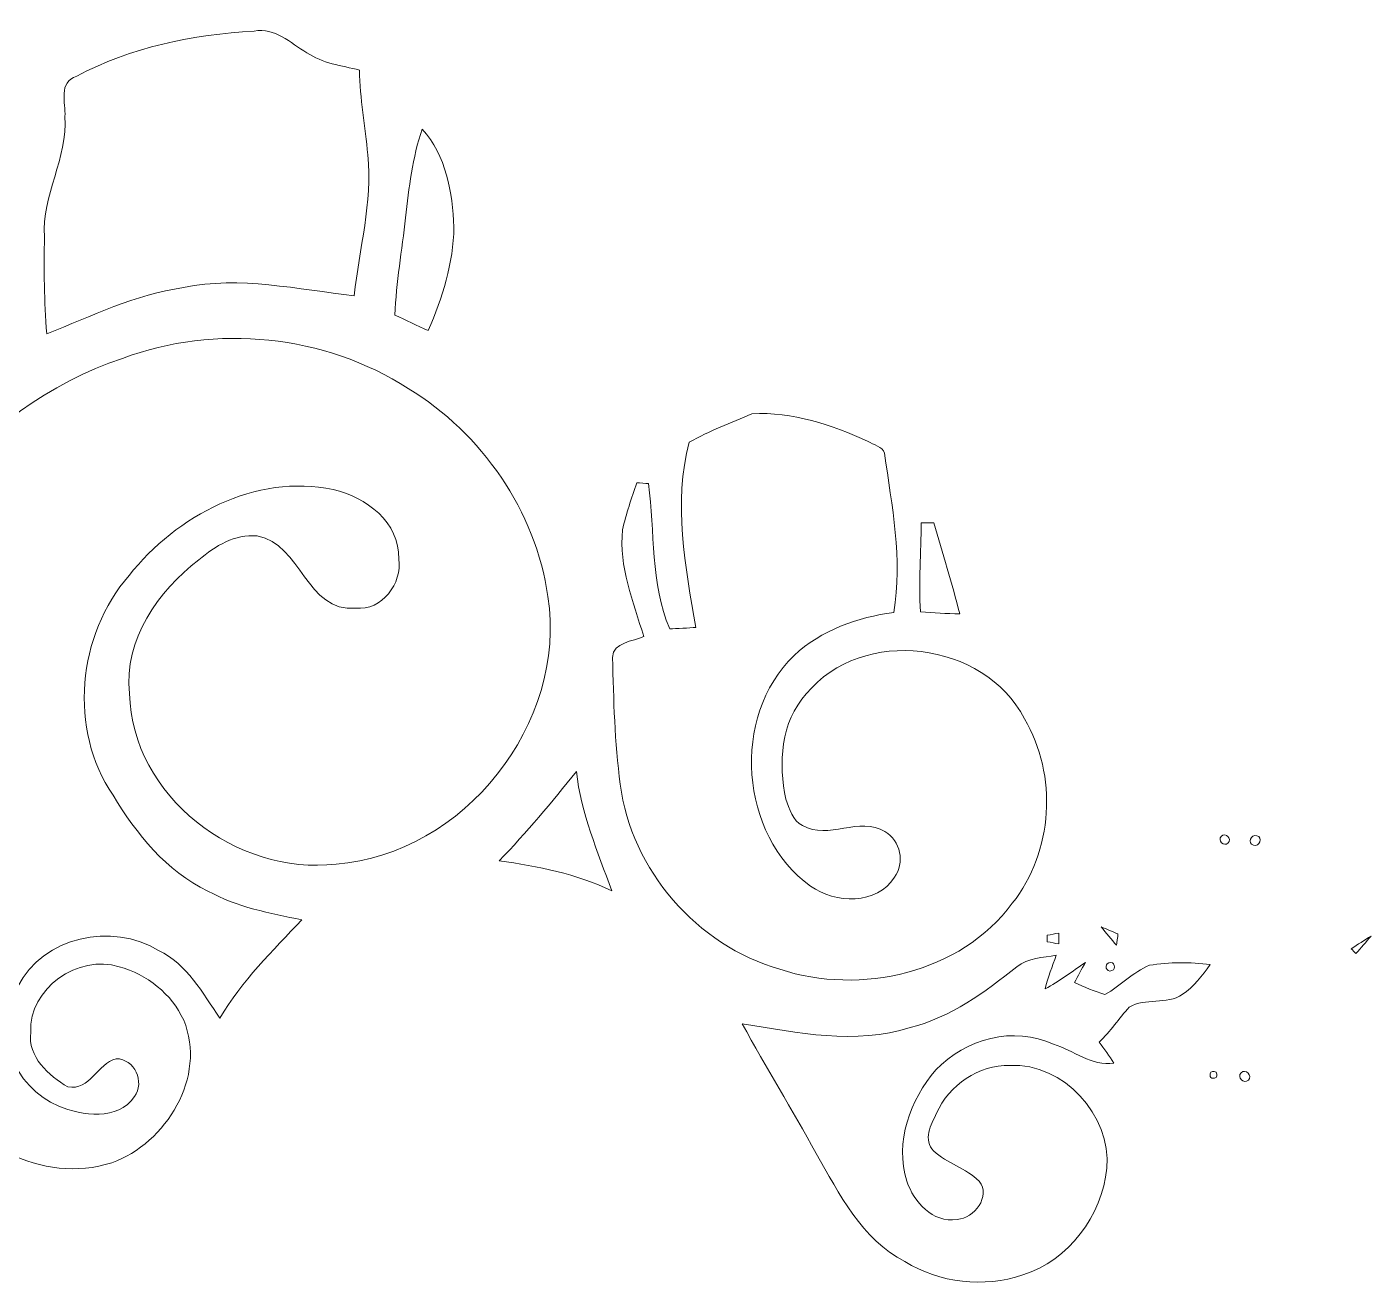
# Model space of a CAD drawing. Header units: centimetres. Extents: x -16.2 to 16.1, y -15.7 to 15.7.
# Drawn here: x 0.96 to 15.39, y -13.65 to -0.11 of the extents above; entities that cross this region are included whole.
import ezdxf

# ---------------------------------------------------------------- set-up
doc = ezdxf.new("R2010")
doc.units = ezdxf.units.CM
doc.header["$MEASUREMENT"] = 0
doc.layers.add('Layer 1', color=7, linetype='Continuous')

msp = doc.modelspace()

# ---------------------------------------------------------------- linework, layer by layer
at = {"layer": 'Layer 1', "color": 251, "lineweight": 9}
for points, knots in [([(1.49659, -0.63801), (1.29445, -0.7001), (1.38158, -0.92693), (1.371, -1.07122), (1.371, -1.07122), (1.40346, -1.51713), (1.11982, -1.91718), (1.15087, -2.36309), (1.15087, -2.36309), (1.14311, -2.70987), (1.14769, -3.05736), (1.17591, -3.40343), (1.17591, -3.40343), (1.65746, -3.21716), (2.12488, -2.97939), (2.64241, -2.90778), (2.64241, -2.90778), (3.25342, -2.78043), (3.86902, -2.9293), (4.47721, -2.99456), (4.47721, -2.99456), (4.52801, -2.49115), (4.67617, -1.99338), (4.62113, -1.48361), (4.62113, -1.48361), (4.59786, -1.17881), (4.53435, -0.8786), (4.53294, -0.57204), (4.53294, -0.57204), (4.33963, -0.52582), (4.13501, -0.49936), (3.96709, -0.38577), (3.96709, -0.38577), (3.78965, -0.28276), (3.62701, -0.10884), (3.40124, -0.15541), (3.40124, -0.15541), (2.74578, -0.18927), (2.07797, -0.32686), (1.49659, -0.63801), (1.49659, -0.63801), (1.49659, -0.63801), (1.49659, -0.63801), (1.49659, -0.63801)], [0, 0, 0, 0, 0.08333333, 0.08333333, 0.08333333, 0.08333333, 0.16666667, 0.16666667, 0.16666667, 0.16666667, 0.25, 0.25, 0.25, 0.25, 0.33333333, 0.33333333, 0.33333333, 0.33333333, 0.41666667, 0.41666667, 0.41666667, 0.41666667, 0.5, 0.5, 0.5, 0.5, 0.58333333, 0.58333333, 0.58333333, 0.58333333, 0.66666667, 0.66666667, 0.66666667, 0.66666667, 0.75, 0.75, 0.75, 0.75, 0.83333333, 0.83333333, 0.83333333, 0.83333333, 1, 1, 1, 1]), ([(5.2064, -1.20527), (5.10022, -1.51184), (5.06494, -1.83674), (5.0279, -2.15742), (5.0279, -2.15742), (4.98733, -2.50561), (4.9284, -2.85204), (4.91113, -3.2027), (4.91113, -3.2027), (5.03071, -3.25773), (5.14996, -3.31559), (5.27096, -3.36921), (5.27096, -3.36921), (5.42442, -3.0182), (5.54048, -2.64425), (5.54648, -2.25831), (5.54648, -2.25831), (5.53307, -1.88719), (5.46181, -1.49102), (5.2064, -1.20527), (5.2064, -1.20527), (5.2064, -1.20527), (5.2064, -1.20527), (5.2064, -1.20527)], [0, 0, 0, 0, 0.14285714, 0.14285714, 0.14285714, 0.14285714, 0.28571429, 0.28571429, 0.28571429, 0.28571429, 0.42857143, 0.42857143, 0.42857143, 0.42857143, 0.57142857, 0.57142857, 0.57142857, 0.57142857, 0.71428571, 0.71428571, 0.71428571, 0.71428571, 1, 1, 1, 1]), ([(1.98836, -3.66731), (0.41497, -4.19471), (-0.76084, -5.69402), (-0.93405, -7.33937), (-0.93405, -7.33937), (-0.99014, -7.87983), (-0.74814, -8.38818), (-0.76472, -8.92546), (-0.76472, -8.92546), (-0.7305, -10.11326), (-1.18487, -11.30001), (-2.00403, -12.15973), (-2.00403, -12.15973), (-1.89961, -12.213), (-1.79554, -12.26803), (-1.69183, -12.32306), (-1.69183, -12.32306), (-1.66113, -12.49381), (-1.65373, -12.6702), (-1.59693, -12.8353), (-1.59693, -12.8353), (-1.48016, -13.01204), (-1.31294, -13.14892), (-1.15418, -13.2865), (-1.15418, -13.2865), (-1.15171, -13.07307), (-1.14889, -12.85823), (-1.17253, -12.64656), (-1.17253, -12.64656), (-1.23991, -12.47511), (-1.40255, -12.36116), (-1.47593, -12.19289), (-1.47593, -12.19289), (-1.46852, -12.07824), (-1.42442, -11.96817), (-1.3835, -11.86163), (-1.3835, -11.86163), (-1.29847, -11.88139), (-1.21909, -11.91808), (-1.13725, -11.94877), (-1.13725, -11.94877), (-1.24414, -11.82847), (-1.35916, -11.71523), (-1.45582, -11.58646), (-1.45582, -11.58646), (-1.3387, -11.59916), (-1.21946, -11.61821), (-1.10162, -11.63303), (-1.10162, -11.63303), (-1.08151, -11.5399), (-1.06352, -11.44676), (-1.04553, -11.35434), (-1.04553, -11.35434), (-1.00284, -11.36139), (-0.96015, -11.3688), (-0.91712, -11.37656), (-0.91712, -11.37656), (-0.91817, -11.49368), (-0.921, -11.61151), (-0.91465, -11.72899), (-0.91465, -11.72899), (-0.82963, -11.67466), (-0.74672, -11.61716), (-0.66347, -11.56036), (-0.66347, -11.56036), (-0.63983, -11.57694), (-0.59221, -11.6094), (-0.56857, -11.62598), (-0.56857, -11.62598), (-0.68393, -11.74909), (-0.81164, -11.86022), (-0.9217, -11.98828), (-0.9217, -11.98828), (-0.81975, -11.95688), (-0.71886, -11.9216), (-0.61655, -11.89091), (-0.61655, -11.89091), (-0.6042, -12.01368), (-0.56469, -12.13539), (-0.57527, -12.25956), (-0.57527, -12.25956), (-0.68075, -12.40738), (-0.82539, -12.52521), (-0.92311, -12.67972), (-0.92311, -12.67972), (-1.01378, -12.85893), (-0.95486, -13.06954), (-0.97215, -13.26181), (-0.97215, -13.26181), (-0.78624, -13.16938), (-0.62255, -13.03215), (-0.50789, -12.85788), (-0.50789, -12.85788), (-0.44863, -12.69101), (-0.42887, -12.51533), (-0.4003, -12.34247), (-0.4003, -12.34247), (-0.30646, -12.31918), (-0.21191, -12.29837), (-0.11631, -12.2832), (-0.11631, -12.2832), (-0.0828, -12.22358), (-0.05069, -12.16326), (-0.00977, -12.10858), (-0.00977, -12.10858), (0.08477, -12.11387), (0.11758, -12.23769), (0.18461, -12.29343), (0.18461, -12.29343), (0.22518, -12.14033), (0.10453, -12.02673), (0.02374, -11.9142), (0.02374, -11.9142), (-0.24014, -11.60551), (-0.39254, -11.20264), (-0.37631, -10.79518), (-0.37631, -10.79518), (-0.38266, -10.57329), (-0.38336, -10.30341), (-0.18334, -10.15877), (-0.18334, -10.15877), (-0.18969, -10.57646), (-0.22744, -11.02202), (-0.0327, -11.40655), (-0.0327, -11.40655), (0.29115, -12.08811), (1.13288, -12.54284), (1.87265, -12.30366), (1.87265, -12.30366), (2.45897, -12.09411), (2.89606, -11.37903), (2.64559, -10.77296), (2.64559, -10.77296), (2.51753, -10.49179), (2.24977, -10.27731), (1.95273, -10.19864), (1.95273, -10.19864), (1.5174, -10.06105), (0.97907, -10.43253), (1.00305, -10.90172), (1.00305, -10.90172), (0.96848, -11.16772), (1.19779, -11.36668), (1.40169, -11.48945), (1.40169, -11.48945), (1.63982, -11.53319), (1.71708, -11.23863), (1.92132, -11.18641), (1.92132, -11.18641), (2.11748, -11.18853), (2.23248, -11.43689), (2.11572, -11.59317), (2.11572, -11.59317), (1.93968, -11.85705), (1.55409, -11.79919), (1.30362, -11.69583), (1.30362, -11.69583), (0.83019, -11.50109), (0.54338, -10.85727), (0.86371, -10.4103), (0.86371, -10.4103), (1.13887, -9.8762), (1.87512, -9.7178), (2.37465, -10.02366), (2.37465, -10.02366), (2.68228, -10.17288), (2.84667, -10.48156), (3.03435, -10.75003), (3.03435, -10.75003), (3.26859, -10.34998), (3.60126, -10.02824), (3.91559, -9.69416), (3.91559, -9.69416), (3.56916, -9.6289), (3.21709, -9.55729), (2.90488, -9.3869), (2.90488, -9.3869), (2.46003, -9.17276), (2.13653, -8.77412), (1.88817, -8.35855), (1.88817, -8.35855), (1.40451, -7.65299), (1.5047, -6.63558), (2.05927, -5.99776), (2.05927, -5.99776), (2.56974, -5.35535), (3.41535, -4.90062), (4.25108, -5.07595), (4.25108, -5.07595), (4.59997, -5.15709), (4.96863, -5.42696), (4.95416, -5.82278), (4.95416, -5.82278), (4.99473, -6.08101), (4.77283, -6.38017), (4.49379, -6.34913), (4.49379, -6.34913), (3.9618, -6.39887), (3.90923, -5.6598), (3.4351, -5.57407), (3.4351, -5.57407), (3.1938, -5.55044), (2.98461, -5.68343), (2.80892, -5.82984), (2.80892, -5.82984), (2.36901, -6.16815), (2.00283, -6.68426), (2.06421, -7.26635), (2.06421, -7.26635), (2.08889, -8.36772), (3.21532, -9.22568), (4.28142, -9.09691), (4.28142, -9.09691), (5.65584, -8.99249), (6.76427, -7.58455), (6.55613, -6.22389), (6.55613, -6.22389), (6.42172, -5.30455), (5.8474, -4.47129), (5.05541, -3.99186), (5.05541, -3.99186), (4.159, -3.40943), (2.98813, -3.29689), (1.98836, -3.66731), (1.98836, -3.66731), (1.98836, -3.66731), (1.98836, -3.66731), (1.98836, -3.66731)], [0, 0, 0, 0, 0.01724138, 0.01724138, 0.01724138, 0.01724138, 0.03448276, 0.03448276, 0.03448276, 0.03448276, 0.05172414, 0.05172414, 0.05172414, 0.05172414, 0.06896552, 0.06896552, 0.06896552, 0.06896552, 0.0862069, 0.0862069, 0.0862069, 0.0862069, 0.10344828, 0.10344828, 0.10344828, 0.10344828, 0.12068966, 0.12068966, 0.12068966, 0.12068966, 0.13793103, 0.13793103, 0.13793103, 0.13793103, 0.15517241, 0.15517241, 0.15517241, 0.15517241, 0.17241379, 0.17241379, 0.17241379, 0.17241379, 0.18965517, 0.18965517, 0.18965517, 0.18965517, 0.20689655, 0.20689655, 0.20689655, 0.20689655, 0.22413793, 0.22413793, 0.22413793, 0.22413793, 0.24137931, 0.24137931, 0.24137931, 0.24137931, 0.25862069, 0.25862069, 0.25862069, 0.25862069, 0.27586207, 0.27586207, 0.27586207, 0.27586207, 0.29310345, 0.29310345, 0.29310345, 0.29310345, 0.31034483, 0.31034483, 0.31034483, 0.31034483, 0.32758621, 0.32758621, 0.32758621, 0.32758621, 0.34482759, 0.34482759, 0.34482759, 0.34482759, 0.36206897, 0.36206897, 0.36206897, 0.36206897, 0.37931034, 0.37931034, 0.37931034, 0.37931034, 0.39655172, 0.39655172, 0.39655172, 0.39655172, 0.4137931, 0.4137931, 0.4137931, 0.4137931, 0.43103448, 0.43103448, 0.43103448, 0.43103448, 0.44827586, 0.44827586, 0.44827586, 0.44827586, 0.46551724, 0.46551724, 0.46551724, 0.46551724, 0.48275862, 0.48275862, 0.48275862, 0.48275862, 0.5, 0.5, 0.5, 0.5, 0.51724138, 0.51724138, 0.51724138, 0.51724138, 0.53448276, 0.53448276, 0.53448276, 0.53448276, 0.55172414, 0.55172414, 0.55172414, 0.55172414, 0.56896552, 0.56896552, 0.56896552, 0.56896552, 0.5862069, 0.5862069, 0.5862069, 0.5862069, 0.60344828, 0.60344828, 0.60344828, 0.60344828, 0.62068966, 0.62068966, 0.62068966, 0.62068966, 0.63793103, 0.63793103, 0.63793103, 0.63793103, 0.65517241, 0.65517241, 0.65517241, 0.65517241, 0.67241379, 0.67241379, 0.67241379, 0.67241379, 0.68965517, 0.68965517, 0.68965517, 0.68965517, 0.70689655, 0.70689655, 0.70689655, 0.70689655, 0.72413793, 0.72413793, 0.72413793, 0.72413793, 0.74137931, 0.74137931, 0.74137931, 0.74137931, 0.75862069, 0.75862069, 0.75862069, 0.75862069, 0.77586207, 0.77586207, 0.77586207, 0.77586207, 0.79310345, 0.79310345, 0.79310345, 0.79310345, 0.81034483, 0.81034483, 0.81034483, 0.81034483, 0.82758621, 0.82758621, 0.82758621, 0.82758621, 0.84482759, 0.84482759, 0.84482759, 0.84482759, 0.86206897, 0.86206897, 0.86206897, 0.86206897, 0.87931034, 0.87931034, 0.87931034, 0.87931034, 0.89655172, 0.89655172, 0.89655172, 0.89655172, 0.9137931, 0.9137931, 0.9137931, 0.9137931, 0.93103448, 0.93103448, 0.93103448, 0.93103448, 0.94827586, 0.94827586, 0.94827586, 0.94827586, 0.96551724, 0.96551724, 0.96551724, 0.96551724, 1, 1, 1, 1]), ([(8.74581, -4.2635), (8.51969, -4.35664), (8.28827, -4.44942), (8.07378, -4.56583), (8.07378, -4.56583), (7.89915, -5.2213), (8.03039, -5.90321), (8.14328, -6.55726), (8.14328, -6.55726), (8.07307, -6.56115), (7.93302, -6.5682), (7.86282, -6.57173), (7.86282, -6.57173), (7.65433, -6.08313), (7.70513, -5.52998), (7.63528, -5.01245), (7.63528, -5.01245), (7.60458, -5.01033), (7.54285, -5.00575), (7.5118, -5.00363), (7.5118, -5.00363), (7.45324, -5.16908), (7.39468, -5.33489), (7.35764, -5.5074), (7.35764, -5.5074), (7.31636, -5.90533), (7.46947, -6.27998), (7.58483, -6.65216), (7.58483, -6.65216), (7.46947, -6.71072), (7.25533, -6.71037), (7.2504, -6.879), (7.2504, -6.879), (7.26027, -7.33267), (7.27297, -7.78881), (7.33189, -8.23966), (7.33189, -8.23966), (7.44971, -9.16006), (8.15562, -9.97215), (9.04674, -10.22651), (9.04674, -10.22651), (9.91105, -10.51084), (10.98596, -10.26849), (11.54123, -9.51813), (11.54123, -9.51813), (11.97973, -8.96462), (12.03089, -8.14194), (11.67105, -7.53587), (11.67105, -7.53587), (11.24243, -6.70296), (9.92798, -6.53786), (9.32931, -7.26952), (9.32931, -7.26952), (9.05309, -7.57221), (9.03157, -8.01882), (9.10918, -8.40123), (9.10918, -8.40123), (9.15293, -8.50001), (9.17833, -8.63477), (9.29051, -8.68134), (9.29051, -8.68134), (9.56568, -8.84609), (9.90117, -8.57586), (10.17386, -8.74872), (10.17386, -8.74872), (10.33895, -8.84326), (10.39153, -9.08562), (10.27546, -9.23838), (10.27546, -9.23838), (10.08955, -9.54035), (9.63835, -9.51919), (9.37518, -9.33539), (9.37518, -9.33539), (8.61176, -8.78012), (8.51898, -7.51753), (9.19808, -6.85713), (9.19808, -6.85713), (9.49053, -6.58796), (9.87859, -6.44579), (10.26805, -6.39604), (10.26805, -6.39604), (10.36682, -5.82349), (10.2476, -5.25093), (10.16928, -4.68507), (10.16928, -4.68507), (10.14529, -4.61346), (10.04933, -4.59688), (9.99464, -4.55878), (9.99464, -4.55878), (9.60378, -4.38415), (9.18009, -4.23458), (8.74581, -4.2635), (8.74581, -4.2635), (8.74581, -4.2635), (8.74581, -4.2635), (8.74581, -4.2635)], [0, 0, 0, 0, 0.04, 0.04, 0.04, 0.04, 0.08, 0.08, 0.08, 0.08, 0.12, 0.12, 0.12, 0.12, 0.16, 0.16, 0.16, 0.16, 0.2, 0.2, 0.2, 0.2, 0.24, 0.24, 0.24, 0.24, 0.28, 0.28, 0.28, 0.28, 0.32, 0.32, 0.32, 0.32, 0.36, 0.36, 0.36, 0.36, 0.4, 0.4, 0.4, 0.4, 0.44, 0.44, 0.44, 0.44, 0.48, 0.48, 0.48, 0.48, 0.52, 0.52, 0.52, 0.52, 0.56, 0.56, 0.56, 0.56, 0.6, 0.6, 0.6, 0.6, 0.64, 0.64, 0.64, 0.64, 0.68, 0.68, 0.68, 0.68, 0.72, 0.72, 0.72, 0.72, 0.76, 0.76, 0.76, 0.76, 0.8, 0.8, 0.8, 0.8, 0.84, 0.84, 0.84, 0.84, 0.88, 0.88, 0.88, 0.88, 0.92, 0.92, 0.92, 0.92, 1, 1, 1, 1]), ([(10.56368, -5.43296), (10.56051, -5.75081), (10.53405, -6.07008), (10.55522, -6.38828), (10.55522, -6.38828), (10.69598, -6.39993), (10.83532, -6.40663), (10.97714, -6.41121), (10.97714, -6.41121), (10.89424, -6.08313), (10.79193, -5.75999), (10.6995, -5.43473), (10.6995, -5.43473), (10.654, -5.43367), (10.60849, -5.43331), (10.56368, -5.43296), (10.56368, -5.43296), (10.56368, -5.43296), (10.56368, -5.43296), (10.56368, -5.43296)], [0, 0, 0, 0, 0.16666667, 0.16666667, 0.16666667, 0.16666667, 0.33333333, 0.33333333, 0.33333333, 0.33333333, 0.5, 0.5, 0.5, 0.5, 0.66666667, 0.66666667, 0.66666667, 0.66666667, 1, 1, 1, 1]), ([(6.03296, -9.06304), (6.44888, -9.11808), (6.86058, -9.20169), (7.24193, -9.38443), (7.24193, -9.38443), (7.08847, -8.96462), (6.91208, -8.55046), (6.86093, -8.10137), (6.86093, -8.10137), (6.59846, -8.43369), (6.32541, -8.75683), (6.03296, -9.06304), (6.03296, -9.06304), (6.03296, -9.06304), (6.03296, -9.06304), (6.03296, -9.06304)], [0, 0, 0, 0, 0.2, 0.2, 0.2, 0.2, 0.4, 0.4, 0.4, 0.4, 0.6, 0.6, 0.6, 0.6, 1, 1, 1, 1]), ([(13.7856, -8.79846), (13.73974, -8.8415), (13.81418, -8.91664), (13.85757, -8.87043), (13.85757, -8.87043), (13.90378, -8.82704), (13.82829, -8.7526), (13.7856, -8.79846), (13.7856, -8.79846), (13.7856, -8.79846), (13.7856, -8.79846), (13.7856, -8.79846)], [0, 0, 0, 0, 0.25, 0.25, 0.25, 0.25, 0.5, 0.5, 0.5, 0.5, 1, 1, 1, 1]), ([(14.1659, -8.79211), (14.1031, -8.772), (14.06042, -8.87643), (14.12991, -8.89512), (14.12991, -8.89512), (14.19306, -8.9177), (14.23434, -8.8094), (14.1659, -8.79211), (14.1659, -8.79211), (14.1659, -8.79211), (14.1659, -8.79211), (14.1659, -8.79211)], [0, 0, 0, 0, 0.25, 0.25, 0.25, 0.25, 0.5, 0.5, 0.5, 0.5, 1, 1, 1, 1]), ([(12.49479, -9.77107), (12.54982, -9.83704), (12.6045, -9.90407), (12.66095, -9.96933), (12.66095, -9.96933), (12.66483, -9.93899), (12.67224, -9.87831), (12.67576, -9.84762), (12.67576, -9.84762), (12.61509, -9.82222), (12.55511, -9.79612), (12.49479, -9.77107), (12.49479, -9.77107), (12.49479, -9.77107), (12.49479, -9.77107), (12.49479, -9.77107)], [0, 0, 0, 0, 0.2, 0.2, 0.2, 0.2, 0.4, 0.4, 0.4, 0.4, 0.6, 0.6, 0.6, 0.6, 1, 1, 1, 1]), ([(11.91623, -9.86138), (11.91623, -9.87867), (11.91623, -9.91324), (11.91623, -9.93053), (11.91623, -9.93053), (11.95751, -9.93829), (11.99949, -9.9464), (12.04147, -9.95451), (12.04147, -9.95451), (12.04147, -9.92523), (12.04147, -9.86667), (12.04147, -9.83739), (12.04147, -9.83739), (11.99949, -9.8448), (11.95751, -9.85291), (11.91623, -9.86138), (11.91623, -9.86138), (11.91623, -9.86138), (11.91623, -9.86138), (11.91623, -9.86138)], [0, 0, 0, 0, 0.16666667, 0.16666667, 0.16666667, 0.16666667, 0.33333333, 0.33333333, 0.33333333, 0.33333333, 0.5, 0.5, 0.5, 0.5, 0.66666667, 0.66666667, 0.66666667, 0.66666667, 1, 1, 1, 1]), ([(15.18013, -10.00637), (15.19283, -10.01943), (15.21823, -10.04553), (15.23058, -10.05858), (15.23058, -10.05858), (15.28456, -9.99544), (15.33888, -9.93299), (15.39321, -9.87055), (15.39321, -9.87055), (15.32089, -9.91394), (15.25069, -9.96051), (15.18013, -10.00637), (15.18013, -10.00637), (15.18013, -10.00637), (15.18013, -10.00637), (15.18013, -10.00637)], [0, 0, 0, 0, 0.2, 0.2, 0.2, 0.2, 0.4, 0.4, 0.4, 0.4, 0.6, 0.6, 0.6, 0.6, 1, 1, 1, 1]), ([(11.59097, -10.19969), (11.2449, -10.4731), (10.88118, -10.7405), (10.44621, -10.85269), (10.44621, -10.85269), (9.85284, -11.04036), (9.23724, -10.90772), (8.6421, -10.81176), (8.6421, -10.81176), (8.89575, -11.28131), (9.18256, -11.73287), (9.4348, -12.20383), (9.4348, -12.20383), (9.68386, -12.63598), (9.9241, -13.12669), (10.38871, -13.36517), (10.38871, -13.36517), (10.763, -13.59448), (11.23678, -13.64951), (11.65341, -13.50769), (11.65341, -13.50769), (12.14907, -13.34965), (12.50396, -12.8741), (12.55511, -12.36293), (12.55511, -12.36293), (12.60415, -11.79213), (12.09262, -11.23333), (11.51513, -11.25873), (11.51513, -11.25873), (11.18034, -11.24709), (10.86178, -11.47005), (10.72773, -11.77273), (10.72773, -11.77273), (10.66775, -11.89268), (10.57956, -12.06201), (10.69633, -12.17701), (10.69633, -12.17701), (10.84026, -12.31107), (11.04311, -12.36293), (11.18563, -12.50016), (11.18563, -12.50016), (11.31545, -12.66526), (11.13095, -12.8995), (10.94998, -12.91114), (10.94998, -12.91114), (10.68328, -12.95348), (10.48643, -12.72664), (10.40811, -12.50016), (10.40811, -12.50016), (10.27758, -12.08353), (10.44374, -11.62562), (10.72067, -11.30706), (10.72067, -11.30706), (11.03464, -10.9751), (11.55887, -10.83011), (11.98291, -11.03119), (11.98291, -11.03119), (12.19951, -11.0961), (12.39178, -11.27143), (12.63202, -11.23369), (12.63202, -11.23369), (12.58263, -11.15572), (12.52901, -11.08164), (12.47327, -11.00861), (12.47327, -11.00861), (12.59639, -10.89643), (12.68388, -10.75285), (12.79747, -10.6322), (12.79747, -10.6322), (12.96681, -10.52954), (13.19964, -10.61139), (13.3665, -10.49709), (13.3665, -10.49709), (13.48856, -10.41383), (13.58064, -10.29459), (13.66707, -10.17676), (13.66707, -10.17676), (13.45046, -10.14643), (13.22821, -10.14925), (13.01337, -10.18311), (13.01337, -10.18311), (12.83593, -10.25579), (12.70363, -10.40713), (12.53571, -10.49603), (12.53571, -10.49603), (12.42176, -10.4671), (12.31593, -10.41383), (12.20763, -10.37009), (12.20763, -10.37009), (12.24608, -10.29706), (12.287, -10.2251), (12.32616, -10.15207), (12.32616, -10.15207), (12.18399, -10.24979), (12.04676, -10.35633), (11.8933, -10.43641), (11.8933, -10.43641), (11.924, -10.31294), (11.9695, -10.1944), (12.0136, -10.07552), (12.0136, -10.07552), (11.86896, -10.10268), (11.7088, -10.10056), (11.59097, -10.19969), (11.59097, -10.19969), (11.59097, -10.19969), (11.59097, -10.19969), (11.59097, -10.19969)], [0, 0, 0, 0, 0.03571429, 0.03571429, 0.03571429, 0.03571429, 0.07142857, 0.07142857, 0.07142857, 0.07142857, 0.10714286, 0.10714286, 0.10714286, 0.10714286, 0.14285714, 0.14285714, 0.14285714, 0.14285714, 0.17857143, 0.17857143, 0.17857143, 0.17857143, 0.21428571, 0.21428571, 0.21428571, 0.21428571, 0.25, 0.25, 0.25, 0.25, 0.28571429, 0.28571429, 0.28571429, 0.28571429, 0.32142857, 0.32142857, 0.32142857, 0.32142857, 0.35714286, 0.35714286, 0.35714286, 0.35714286, 0.39285714, 0.39285714, 0.39285714, 0.39285714, 0.42857143, 0.42857143, 0.42857143, 0.42857143, 0.46428571, 0.46428571, 0.46428571, 0.46428571, 0.5, 0.5, 0.5, 0.5, 0.53571429, 0.53571429, 0.53571429, 0.53571429, 0.57142857, 0.57142857, 0.57142857, 0.57142857, 0.60714286, 0.60714286, 0.60714286, 0.60714286, 0.64285714, 0.64285714, 0.64285714, 0.64285714, 0.67857143, 0.67857143, 0.67857143, 0.67857143, 0.71428571, 0.71428571, 0.71428571, 0.71428571, 0.75, 0.75, 0.75, 0.75, 0.78571429, 0.78571429, 0.78571429, 0.78571429, 0.82142857, 0.82142857, 0.82142857, 0.82142857, 0.85714286, 0.85714286, 0.85714286, 0.85714286, 0.89285714, 0.89285714, 0.89285714, 0.89285714, 0.92857143, 0.92857143, 0.92857143, 0.92857143, 1, 1, 1, 1]), ([(12.5791, -10.15736), (12.52054, -10.17288), (12.55194, -10.26461), (12.60803, -10.24132), (12.60803, -10.24132), (12.66659, -10.22615), (12.63414, -10.13267), (12.5791, -10.15736), (12.5791, -10.15736), (12.5791, -10.15736), (12.5791, -10.15736), (12.5791, -10.15736)], [0, 0, 0, 0, 0.25, 0.25, 0.25, 0.25, 0.5, 0.5, 0.5, 0.5, 1, 1, 1, 1]), ([(13.67201, -11.3307), (13.65331, -11.38785), (13.67271, -11.40725), (13.73057, -11.38926), (13.73057, -11.38926), (13.74856, -11.33141), (13.72916, -11.312), (13.67201, -11.3307), (13.67201, -11.3307), (13.67201, -11.3307), (13.67201, -11.3307), (13.67201, -11.3307)], [0, 0, 0, 0, 0.25, 0.25, 0.25, 0.25, 0.5, 0.5, 0.5, 0.5, 1, 1, 1, 1]), ([(13.99692, -11.33811), (13.94823, -11.38468), (14.02867, -11.46511), (14.07594, -11.41713), (14.07594, -11.41713), (14.12392, -11.36986), (14.04348, -11.28943), (13.99692, -11.33811), (13.99692, -11.33811), (13.99692, -11.33811), (13.99692, -11.33811), (13.99692, -11.33811)], [0, 0, 0, 0, 0.25, 0.25, 0.25, 0.25, 0.5, 0.5, 0.5, 0.5, 1, 1, 1, 1])]:
    msp.add_open_spline(points, degree=3, knots=knots, dxfattribs=at)

doc.saveas('drawing.dxf')
